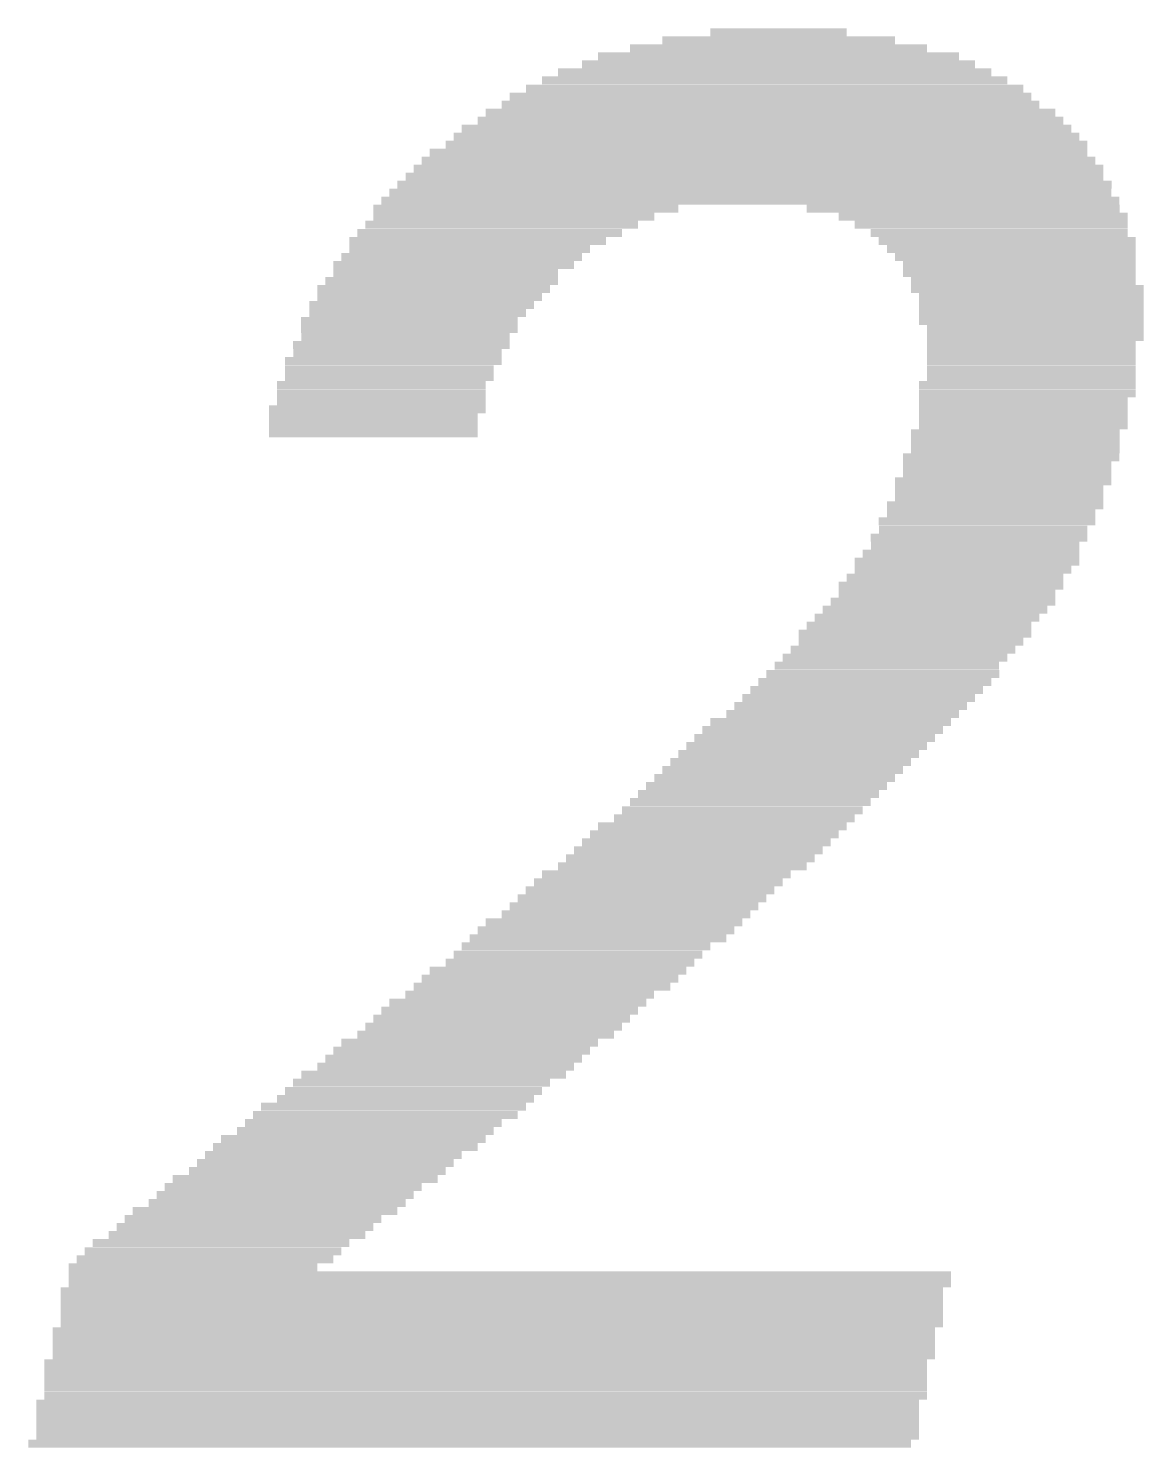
# Model space of a CAD drawing. Extents: x 3 to 114, y 9 to 132.
# Drawn here: x 78.615 to 80.734, y 74.674 to 77.371 of the extents above; entities that cross this region are included whole.
import ezdxf

# ---------------------------------------------------------------- set-up
doc = ezdxf.new("R2010")
doc.units = 0
doc.layers.add('254', color=53, linetype='CONTINUOUS')

# ---------------------------------------------------------------- blocks, each defined once
blk = doc.blocks.new('RECT')
blk.add_solid([(-0.5, -0.5), (0.5, -0.5), (-0.5, 0.5), (0.5, 0.5)])

msp = doc.modelspace()

# ---------------------------------------------------------------- block references
at = {"layer": '254', "yscale": 0.0152}
for p, xscale in [((80.0405, 77.3633), 0.2591), ((80.0405, 77.3328), 0.5639), ((80.0405, 77.3481), 0.442), ((80.0405, 77.3024), 0.7468), ((80.0405, 77.3176), 0.6858), ((80.0329, 77.2871), 0.823), ((80.0329, 77.2566), 0.9449), ((80.0329, 77.2719), 0.8839), ((80.0252, 77.2262), 1.0211), ((80.0252, 77.2414), 0.9906), ((80.0252, 77.1957), 1.1125), ((80.0252, 77.2109), 1.082), ((80.0176, 77.1652), 1.1887), ((80.0176, 77.1804), 1.1582), ((80.0176, 77.15), 1.2192), ((80.0024, 77.1195), 1.2802), ((80.0024, 77.1347), 1.2497), ((79.9948, 77.089), 1.3259), ((80.0024, 77.1042), 1.3106), ((79.9871, 77.0585), 1.3716), ((79.9948, 77.0738), 1.3564), ((79.9871, 77.0433), 1.4021), ((79.5604, 77.028), 0.5791), ((79.5376, 77.0128), 0.5334), ((80.391, 77.028), 0.5944), ((80.4291, 77.0128), 0.5486), ((79.4918, 76.9823), 0.5029), ((79.5147, 76.9976), 0.5182), ((80.4443, 76.9976), 0.5182), ((80.4596, 76.9823), 0.4877), ((79.469, 76.9671), 0.4877), ((79.4537, 76.9518), 0.4572), ((80.4748, 76.9671), 0.4877), ((80.4824, 76.9518), 0.4724), ((79.4385, 76.9366), 0.4572), ((80.4901, 76.9366), 0.4572), ((79.408, 76.9061), 0.4267), ((79.4233, 76.9214), 0.4572), ((80.4977, 76.9214), 0.442), ((80.4977, 76.9061), 0.442), ((79.3852, 76.8756), 0.442), ((79.4004, 76.8909), 0.442), ((80.5053, 76.8909), 0.4267), ((80.5129, 76.8756), 0.442), ((79.3623, 76.8452), 0.4267), ((79.3775, 76.8604), 0.4267), ((80.5205, 76.8604), 0.4267), ((80.5205, 76.8452), 0.4267), ((79.3394, 76.8147), 0.4115), ((79.3547, 76.8299), 0.4115), ((80.5205, 76.8299), 0.4267), ((80.5205, 76.8147), 0.4267), ((79.3394, 76.7994), 0.4115), ((80.5282, 76.7994), 0.4115), ((79.3242, 76.769), 0.4115), ((79.3318, 76.7842), 0.3962), ((80.5205, 76.769), 0.3962), ((80.5282, 76.7842), 0.4115), ((79.309, 76.7385), 0.4115), ((79.3166, 76.7537), 0.3962), ((80.5205, 76.7537), 0.3962), ((80.5205, 76.7385), 0.3962), ((79.3013, 76.7232), 0.3962), ((79.3013, 76.708), 0.3962), ((80.5205, 76.7232), 0.3962), ((80.5205, 76.708), 0.3962), ((79.2861, 76.6928), 0.3962), ((80.5129, 76.6928), 0.4115), ((79.2861, 76.6775), 0.3962), ((79.2861, 76.6623), 0.3962), ((80.5129, 76.6775), 0.4115), ((80.5053, 76.6623), 0.3962), ((79.2785, 76.647), 0.4115), ((79.2709, 76.6318), 0.3962), ((80.5053, 76.647), 0.3962), ((80.5053, 76.6318), 0.3962), ((79.2709, 76.6166), 0.3962), ((79.2709, 76.6013), 0.3962), ((80.4901, 76.6013), 0.3962), ((80.5053, 76.6166), 0.3962), ((80.4901, 76.5861), 0.3962), ((80.4824, 76.5556), 0.4115), ((80.4901, 76.5708), 0.3962), ((80.4748, 76.5404), 0.3962), ((80.4748, 76.5251), 0.3962), ((80.4672, 76.5099), 0.4115), ((80.4596, 76.4946), 0.3962), ((80.452, 76.4642), 0.4115), ((80.4596, 76.4794), 0.3962), ((80.4443, 76.4489), 0.3962), ((80.4367, 76.4337), 0.4115), ((80.4291, 76.4184), 0.3962), ((80.4215, 76.4032), 0.4115), ((80.4139, 76.388), 0.3962), ((80.3986, 76.3575), 0.4267), ((80.4062, 76.3727), 0.4115), ((80.391, 76.3422), 0.4115), ((80.3681, 76.3118), 0.4267), ((80.3758, 76.327), 0.4115), ((80.3529, 76.2813), 0.4267), ((80.3605, 76.2965), 0.4115), ((80.3224, 76.2508), 0.4267), ((80.3377, 76.266), 0.4267), ((80.3072, 76.2356), 0.4267), ((80.2919, 76.2051), 0.4267), ((80.2996, 76.2203), 0.442), ((80.2615, 76.1746), 0.4267), ((80.2767, 76.1898), 0.4267), ((80.2386, 76.1441), 0.442), ((80.2462, 76.1594), 0.4267), ((80.2081, 76.1136), 0.442), ((80.2234, 76.1289), 0.442), ((80.1929, 76.0984), 0.442), ((80.1624, 76.0679), 0.442), ((80.1776, 76.0832), 0.442), ((80.1243, 76.0374), 0.4572), ((80.1395, 76.0527), 0.4572), ((80.0938, 76.007), 0.4572), ((80.1091, 76.0222), 0.4572), ((80.0786, 75.9917), 0.4572), ((80.0481, 75.9612), 0.4572), ((80.0633, 75.9765), 0.4572), ((80.0176, 75.9308), 0.4572), ((80.0329, 75.946), 0.4572), ((79.9871, 75.9003), 0.4572), ((80.0024, 75.9155), 0.4572), ((79.9719, 75.885), 0.4572), ((79.9338, 75.8546), 0.4724), ((79.9567, 75.8698), 0.4572), ((79.9033, 75.8241), 0.4724), ((79.9186, 75.8393), 0.4724), ((79.8728, 75.7936), 0.4724), ((79.8881, 75.8088), 0.4724), ((79.8271, 75.7631), 0.4724), ((79.8576, 75.7784), 0.4724), ((79.8119, 75.7479), 0.4724), ((79.7814, 75.7174), 0.4724), ((79.7966, 75.7326), 0.4724), ((79.7509, 75.6869), 0.4724), ((79.7662, 75.7022), 0.4724), ((79.7128, 75.6564), 0.4877), ((79.7281, 75.6717), 0.4877), ((79.6976, 75.6412), 0.4877), ((79.6595, 75.6107), 0.4724), ((79.6747, 75.626), 0.4724), ((79.6214, 75.5802), 0.4877), ((79.6442, 75.5955), 0.4724), ((79.5909, 75.5498), 0.4877), ((79.6061, 75.565), 0.4877), ((79.568, 75.5345), 0.4724), ((79.5299, 75.504), 0.4877), ((79.5452, 75.5193), 0.4877), ((79.4995, 75.4736), 0.4877), ((79.5147, 75.4888), 0.4877), ((79.4537, 75.4431), 0.4877), ((79.4842, 75.4583), 0.4877), ((79.4233, 75.4126), 0.4877), ((79.4385, 75.4278), 0.4877), ((79.408, 75.3974), 0.4877), ((79.3623, 75.3669), 0.4877), ((79.3852, 75.3821), 0.5029), ((79.3318, 75.3364), 0.4877), ((79.3471, 75.3516), 0.4877), ((79.2937, 75.3059), 0.5029), ((79.309, 75.3212), 0.5029), ((79.2709, 75.2907), 0.4877), ((79.2328, 75.2602), 0.5029), ((79.2556, 75.2754), 0.4877), ((79.1947, 75.2297), 0.4877), ((79.2175, 75.245), 0.5029), ((79.1642, 75.1992), 0.4877), ((79.1794, 75.2145), 0.4877), ((79.1413, 75.184), 0.5029), ((79.1032, 75.1535), 0.4877), ((79.1185, 75.1688), 0.4877), ((79.0651, 75.123), 0.5029), ((79.088, 75.1383), 0.4877), ((79.027, 75.0926), 0.4877), ((79.0423, 75.1078), 0.4877), ((78.9813, 75.0621), 0.4877), ((79.0118, 75.0773), 0.4877), ((78.9661, 75.0468), 0.4877), ((78.928, 75.0164), 0.4724), ((78.9508, 75.0316), 0.4877), ((79.5299, 75.0011), 1.6764), ((79.5299, 74.9859), 1.6764), ((79.5147, 74.9706), 1.6764), ((79.5147, 74.9554), 1.6764), ((79.5147, 74.9402), 1.6764), ((79.5147, 74.9249), 1.6764), ((79.5147, 74.9097), 1.6764), ((79.4995, 74.8944), 1.6764), ((79.4995, 74.8792), 1.6764), ((79.4995, 74.864), 1.6764), ((79.4995, 74.8487), 1.6764), ((79.4842, 74.8335), 1.6764), ((79.4842, 74.8182), 1.6764), ((79.4842, 74.803), 1.6764), ((79.4842, 74.7878), 1.6764), ((79.4842, 74.7725), 1.6764), ((79.469, 74.7573), 1.6764), ((79.469, 74.742), 1.6764), ((79.469, 74.7268), 1.6764), ((79.469, 74.7116), 1.6764), ((79.469, 74.6963), 1.6764), ((79.4537, 74.6811), 1.6764)]:
    msp.add_blockref('RECT', p, dxfattribs=dict(at, xscale=xscale))

doc.saveas('drawing.dxf')
